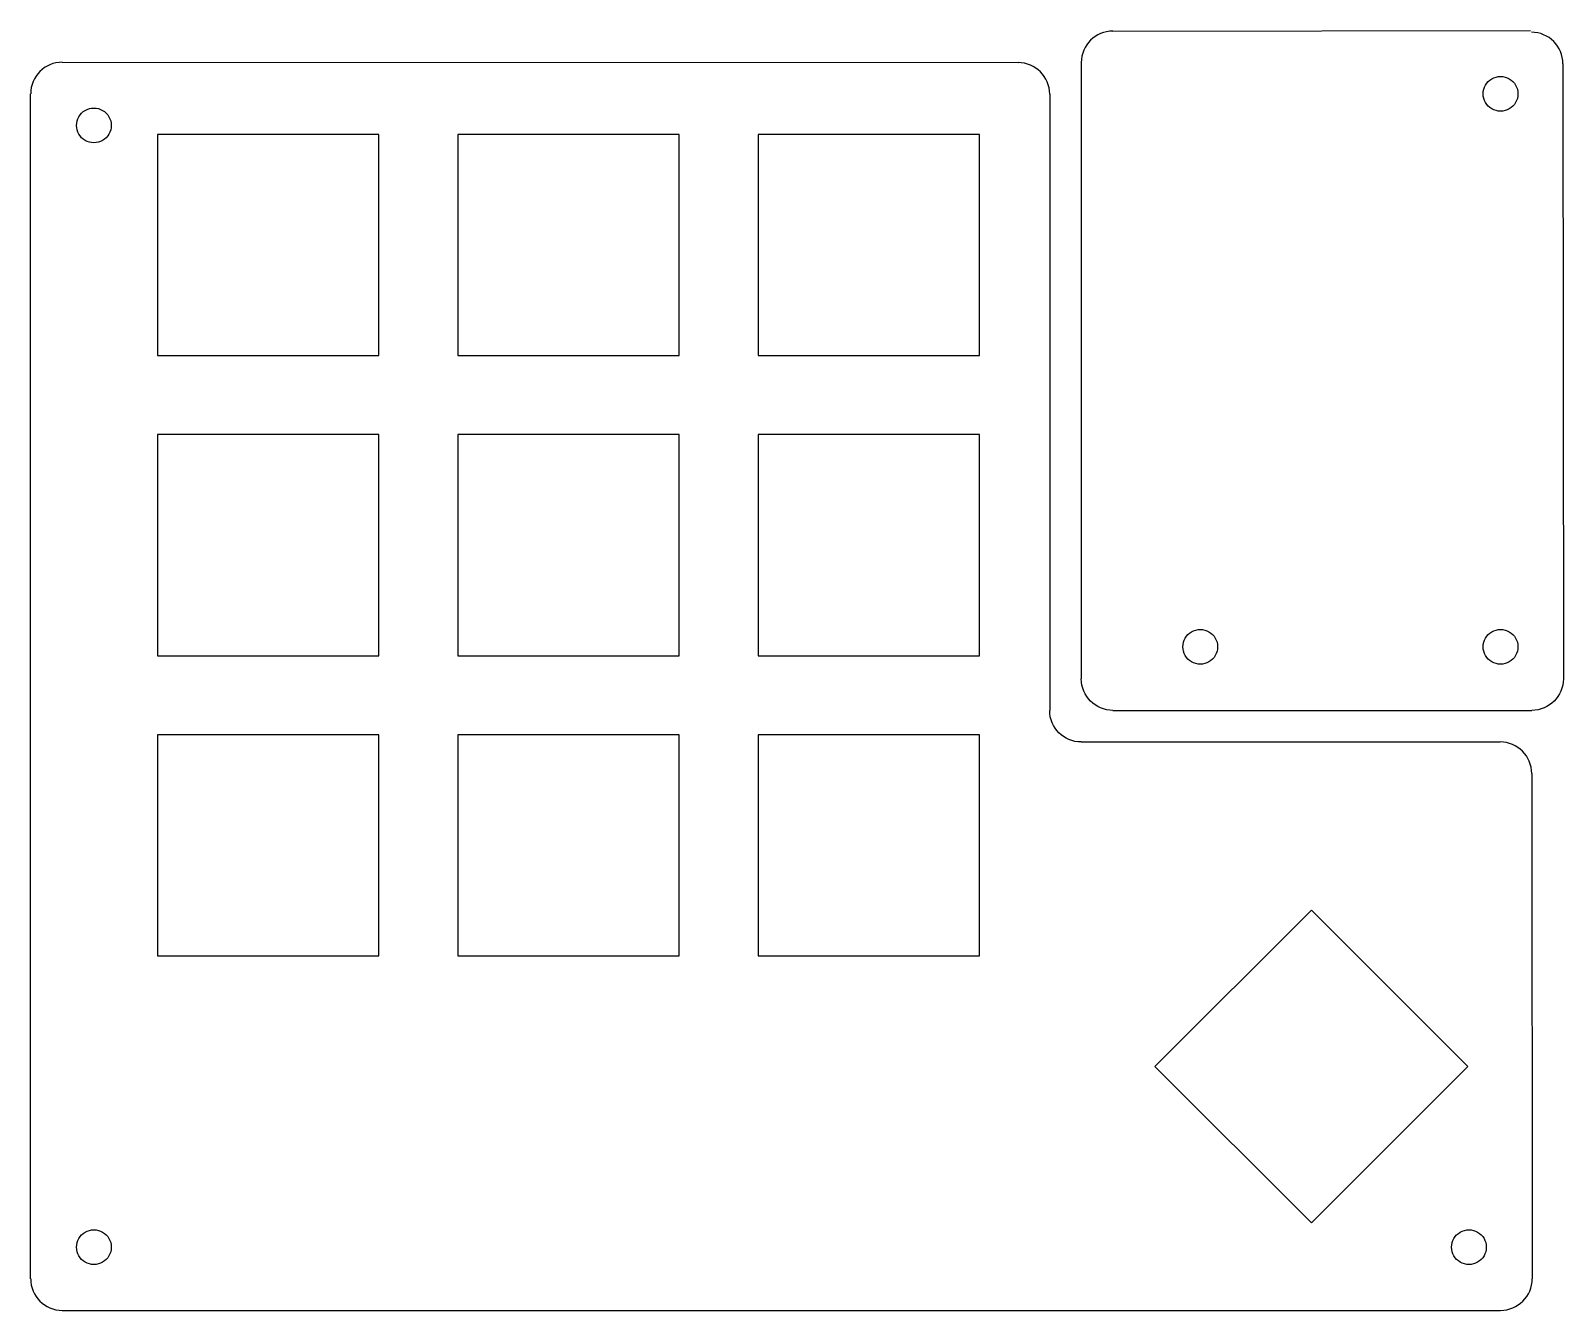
# Model space of a CAD drawing. Extents: x 1.5 to 98.5, y 15.8 to 96.8.
import ezdxf

# ---------------------------------------------------------------- set-up
doc = ezdxf.new("R2010")
doc.units = 0
doc.layers.add('レイヤー_1', color=7, linetype='CONTINUOUS')

msp = doc.modelspace()

# ---------------------------------------------------------------- linework, layer by layer
at = {"layer": 'レイヤー_1', "color": 1}
for points in [[(70.000001, 96.795808), (96.411983, 96.820073)], [(3.527142, 94.820822), (64.000001, 94.79581)], [(68, 94.795808), (68, 94.551268), (68, 55.79581)], [(98.475662, 94.719658), (98.500003, 55.79581)], [(1.525002, 17.822869), (1.525002, 92.821444)], [(66, 92.79581), (66, 92.55127), (66, 53.79581)], [(23.561335, 90.25646), (9.560855, 90.25646)], [(9.560855, 90.25646), (9.560855, 76.25598)], [(23.561335, 76.25598), (23.561335, 90.25646)], [(42.560535, 90.25646), (28.560055, 90.25646)], [(28.560055, 90.25646), (28.560055, 76.25598)], [(42.560535, 76.25598), (42.560535, 90.25646)], [(61.559735, 90.25646), (47.561795, 90.25646)], [(47.561795, 90.25646), (47.561795, 76.25598)], [(61.559735, 76.25598), (61.559735, 90.25646)], [(9.560855, 76.25598), (23.561335, 76.25598)], [(28.560055, 76.25598), (42.560535, 76.25598)], [(47.561795, 76.25598), (61.559735, 76.25598)], [(23.561335, 71.25726), (9.560855, 71.25726)], [(9.560855, 71.25726), (9.560855, 57.25678)], [(23.561335, 57.25678), (23.561335, 71.25726)], [(42.560535, 71.25726), (28.560055, 71.25726)], [(28.560055, 71.25726), (28.560055, 57.25678)], [(42.560535, 57.25678), (42.560535, 71.25726)], [(61.559735, 71.25726), (47.561795, 71.25726)], [(47.561795, 71.25726), (47.561795, 57.25678)], [(61.559735, 57.25678), (61.559735, 71.25726)], [(9.560855, 57.25678), (23.561335, 57.25678)], [(28.560055, 57.25678), (42.560535, 57.25678)], [(47.561795, 57.25678), (61.559735, 57.25678)], [(70.000001, 53.795811), (96.499999, 53.795811)], [(23.561335, 52.25806), (9.560855, 52.25806)], [(9.560855, 52.25806), (9.560855, 38.25758)], [(23.561335, 38.25758), (23.561335, 52.25806)], [(42.560535, 52.25806), (28.560055, 52.25806)], [(28.560055, 52.25806), (28.560055, 38.25758)], [(42.560535, 38.25758), (42.560535, 52.25806)], [(61.559735, 52.25806), (47.561795, 52.25806)], [(47.561795, 52.25806), (47.561795, 38.25758)], [(61.559735, 38.25758), (61.559735, 52.25806)], [(68, 51.79581), (94.5, 51.79581)], [(96.499999, 49.793255), (96.526082, 17.822869)], [(82.560455, 41.15572), (72.662075, 31.25734)], [(92.461375, 31.25734), (82.560455, 41.15572)], [(9.560855, 38.25758), (23.561335, 38.25758)], [(28.560055, 38.25758), (42.560535, 38.25758)], [(47.561795, 38.25758), (61.559735, 38.25758)], [(72.662075, 31.25734), (82.560455, 21.35642)], [(82.560455, 21.35642), (92.461375, 31.25734)], [(3.526522, 15.821349), (94.527102, 15.821349)]]:
    msp.add_lwpolyline(points, dxfattribs=at)
for points in [[(95.627113, 92.820789)], [(6.627154, 90.820789)], [(76.627148, 57.820731)], [(95.627113, 57.820731)], [(6.627154, 19.820804)], [(93.627112, 19.820804)]]:
    msp.add_lwpolyline(points, close=True, dxfattribs=at)
for points in [[(70.000001, 96.795808), (68.895432, 96.795808), (68.000001, 95.900378), (68, 94.795808)], [(98.475662, 94.719658), (98.47566, 95.824225), (97.580233, 96.719654), (96.475666, 96.719656)], [(3.527142, 94.820822), (2.422574, 94.820821), (1.527145, 93.925392), (1.527143, 92.820824)], [(66, 92.79581), (65.999999, 93.900379), (65.104569, 94.795809), (64, 94.79581)], [(93.427112, 92.820789), (93.427112, 93.213781), (93.636771, 93.576921), (93.977112, 93.773417)], [(93.977112, 93.773417), (94.317454, 93.969913), (94.736771, 93.969913), (95.077113, 93.773417)], [(95.077113, 93.773417), (95.417454, 93.576921), (95.627113, 93.213781), (95.627113, 92.820789)], [(93.977112, 91.868161), (93.636771, 92.064657), (93.427112, 92.427797), (93.427112, 92.820789)], [(95.627113, 92.820789), (95.627113, 92.427797), (95.417454, 92.064657), (95.077113, 91.868161)], [(4.427153, 90.820789), (4.427153, 91.213781), (4.636812, 91.576921), (4.977153, 91.773417)], [(4.977153, 91.773417), (5.317495, 91.969913), (5.736812, 91.969913), (6.077154, 91.773417)], [(6.077154, 91.773417), (6.417495, 91.576921), (6.627154, 91.213781), (6.627154, 90.820789)], [(95.077113, 91.868161), (94.736771, 91.671664), (94.317454, 91.671664), (93.977112, 91.868161)], [(4.977153, 89.868161), (4.636812, 90.064657), (4.427153, 90.427797), (4.427153, 90.820789)], [(6.627154, 90.820789), (6.627154, 90.427797), (6.417495, 90.064657), (6.077154, 89.868161)], [(6.077154, 89.868161), (5.736812, 89.671665), (5.317495, 89.671665), (4.977153, 89.868161)], [(74.427148, 57.820731), (74.427148, 58.213723), (74.636807, 58.576863), (74.977148, 58.773359)], [(74.977148, 58.773359), (75.317489, 58.969855), (75.736807, 58.969855), (76.077148, 58.773359)], [(76.077148, 58.773359), (76.41749, 58.576863), (76.627148, 58.213723), (76.627148, 57.820731)], [(93.427112, 57.820731), (93.427112, 58.213723), (93.636771, 58.576863), (93.977112, 58.773359)], [(93.977112, 58.773359), (94.317454, 58.969855), (94.736771, 58.969855), (95.077113, 58.773359)], [(95.077113, 58.773359), (95.417454, 58.576863), (95.627113, 58.213723), (95.627113, 57.820731)], [(74.977148, 56.868102), (74.636807, 57.064598), (74.427148, 57.427738), (74.427148, 57.820731)], [(76.627148, 57.820731), (76.627148, 57.427738), (76.41749, 57.064598), (76.077148, 56.868102)], [(93.977112, 56.868102), (93.636771, 57.064598), (93.427112, 57.427738), (93.427112, 57.820731)], [(95.627113, 57.820731), (95.627113, 57.427738), (95.417454, 57.064598), (95.077113, 56.868102)], [(76.077148, 56.868102), (75.736807, 56.671606), (75.317489, 56.671606), (74.977148, 56.868102)], [(95.077113, 56.868102), (94.736771, 56.671606), (94.317454, 56.671606), (93.977112, 56.868102)], [(70.000001, 53.795811), (68.895432, 53.795811), (68.000002, 54.69124), (68, 55.79581)], [(98.5, 55.79581), (98.499999, 54.69124), (97.604568, 53.795811), (96.499999, 53.795811)], [(68, 51.79581), (66.895431, 51.795811), (66.000001, 52.691241), (66, 53.79581)], [(96.499997, 49.795815), (96.499994, 50.900381), (95.604567, 51.795808), (94.500001, 51.795811)], [(4.427153, 19.820804), (4.427153, 20.213796), (4.636812, 20.576936), (4.977153, 20.773432)], [(4.977153, 20.773432), (5.317495, 20.969928), (5.736812, 20.969928), (6.077154, 20.773432)], [(6.077154, 20.773432), (6.417495, 20.576936), (6.627154, 20.213796), (6.627154, 19.820804)], [(91.427111, 19.820804), (91.427111, 20.213796), (91.63677, 20.576936), (91.977111, 20.773432)], [(91.977111, 20.773432), (92.317453, 20.969928), (92.73677, 20.969928), (93.077112, 20.773432)], [(93.077112, 20.773432), (93.417453, 20.576936), (93.627112, 20.213796), (93.627112, 19.820804)], [(4.977153, 18.868176), (4.636812, 19.064672), (4.427153, 19.427812), (4.427153, 19.820804)], [(6.627154, 19.820804), (6.627154, 19.427812), (6.417495, 19.064672), (6.077154, 18.868176)], [(91.977111, 18.868176), (91.63677, 19.064672), (91.427111, 19.427812), (91.427111, 19.820804)], [(93.627112, 19.820804), (93.627112, 19.427812), (93.417453, 19.064672), (93.077112, 18.868176)], [(6.077154, 18.868176), (5.736812, 18.67168), (5.317495, 18.67168), (4.977153, 18.868176)], [(93.077112, 18.868176), (92.73677, 18.67168), (92.317453, 18.67168), (91.977111, 18.868176)], [(1.527143, 17.820837), (1.527146, 16.71627), (2.422575, 15.820843), (3.527142, 15.820841)], [(94.527102, 15.820841), (95.631669, 15.820844), (96.527096, 16.716271), (96.527098, 17.820837)]]:
    msp.add_open_spline(points, degree=3, dxfattribs=at)

doc.saveas('drawing.dxf')
